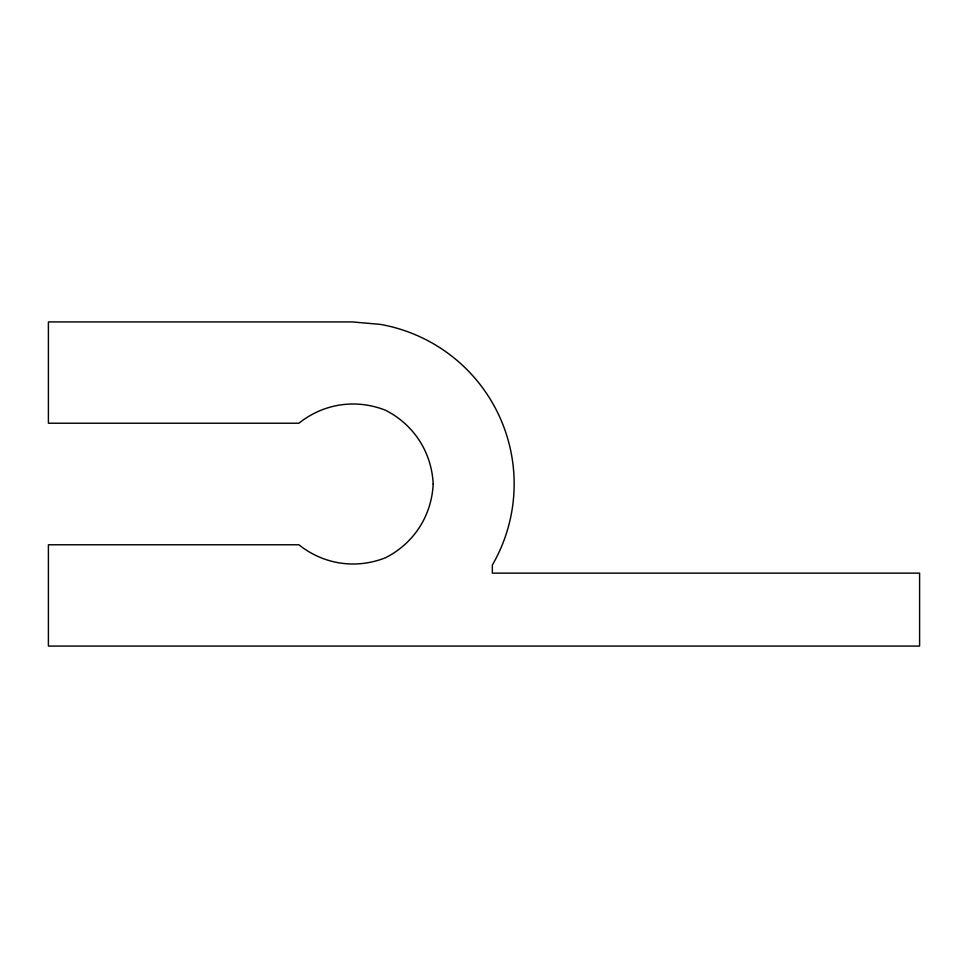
<?xml version="1.0" encoding="UTF-8"?>
<svg xmlns="http://www.w3.org/2000/svg" width="968" height="968" viewBox="0 0 968 968"><rect width="100%" height="100%" fill="white"/><g stroke="black" fill="none" stroke-linecap="round" stroke-linejoin="round"><path stroke-width="1.45" d="M433.192 484C431.643 515.799 413.977 543.193 385.639 557.701C356.03 569.414 323.796 564.61 298.894 544.778L48.4 544.778L48.4 646.08L919.6 646.08L919.6 573.141L492.349 573.141L492.349 565.046A161.958 161.958 0 0 0 380.436 324.401L352.304 321.921L48.4 321.921L48.4 423.222L298.894 423.222C323.796 403.39 356.03 398.586 385.639 410.299C413.977 424.807 431.643 452.201 433.192 484"/></g></svg>
